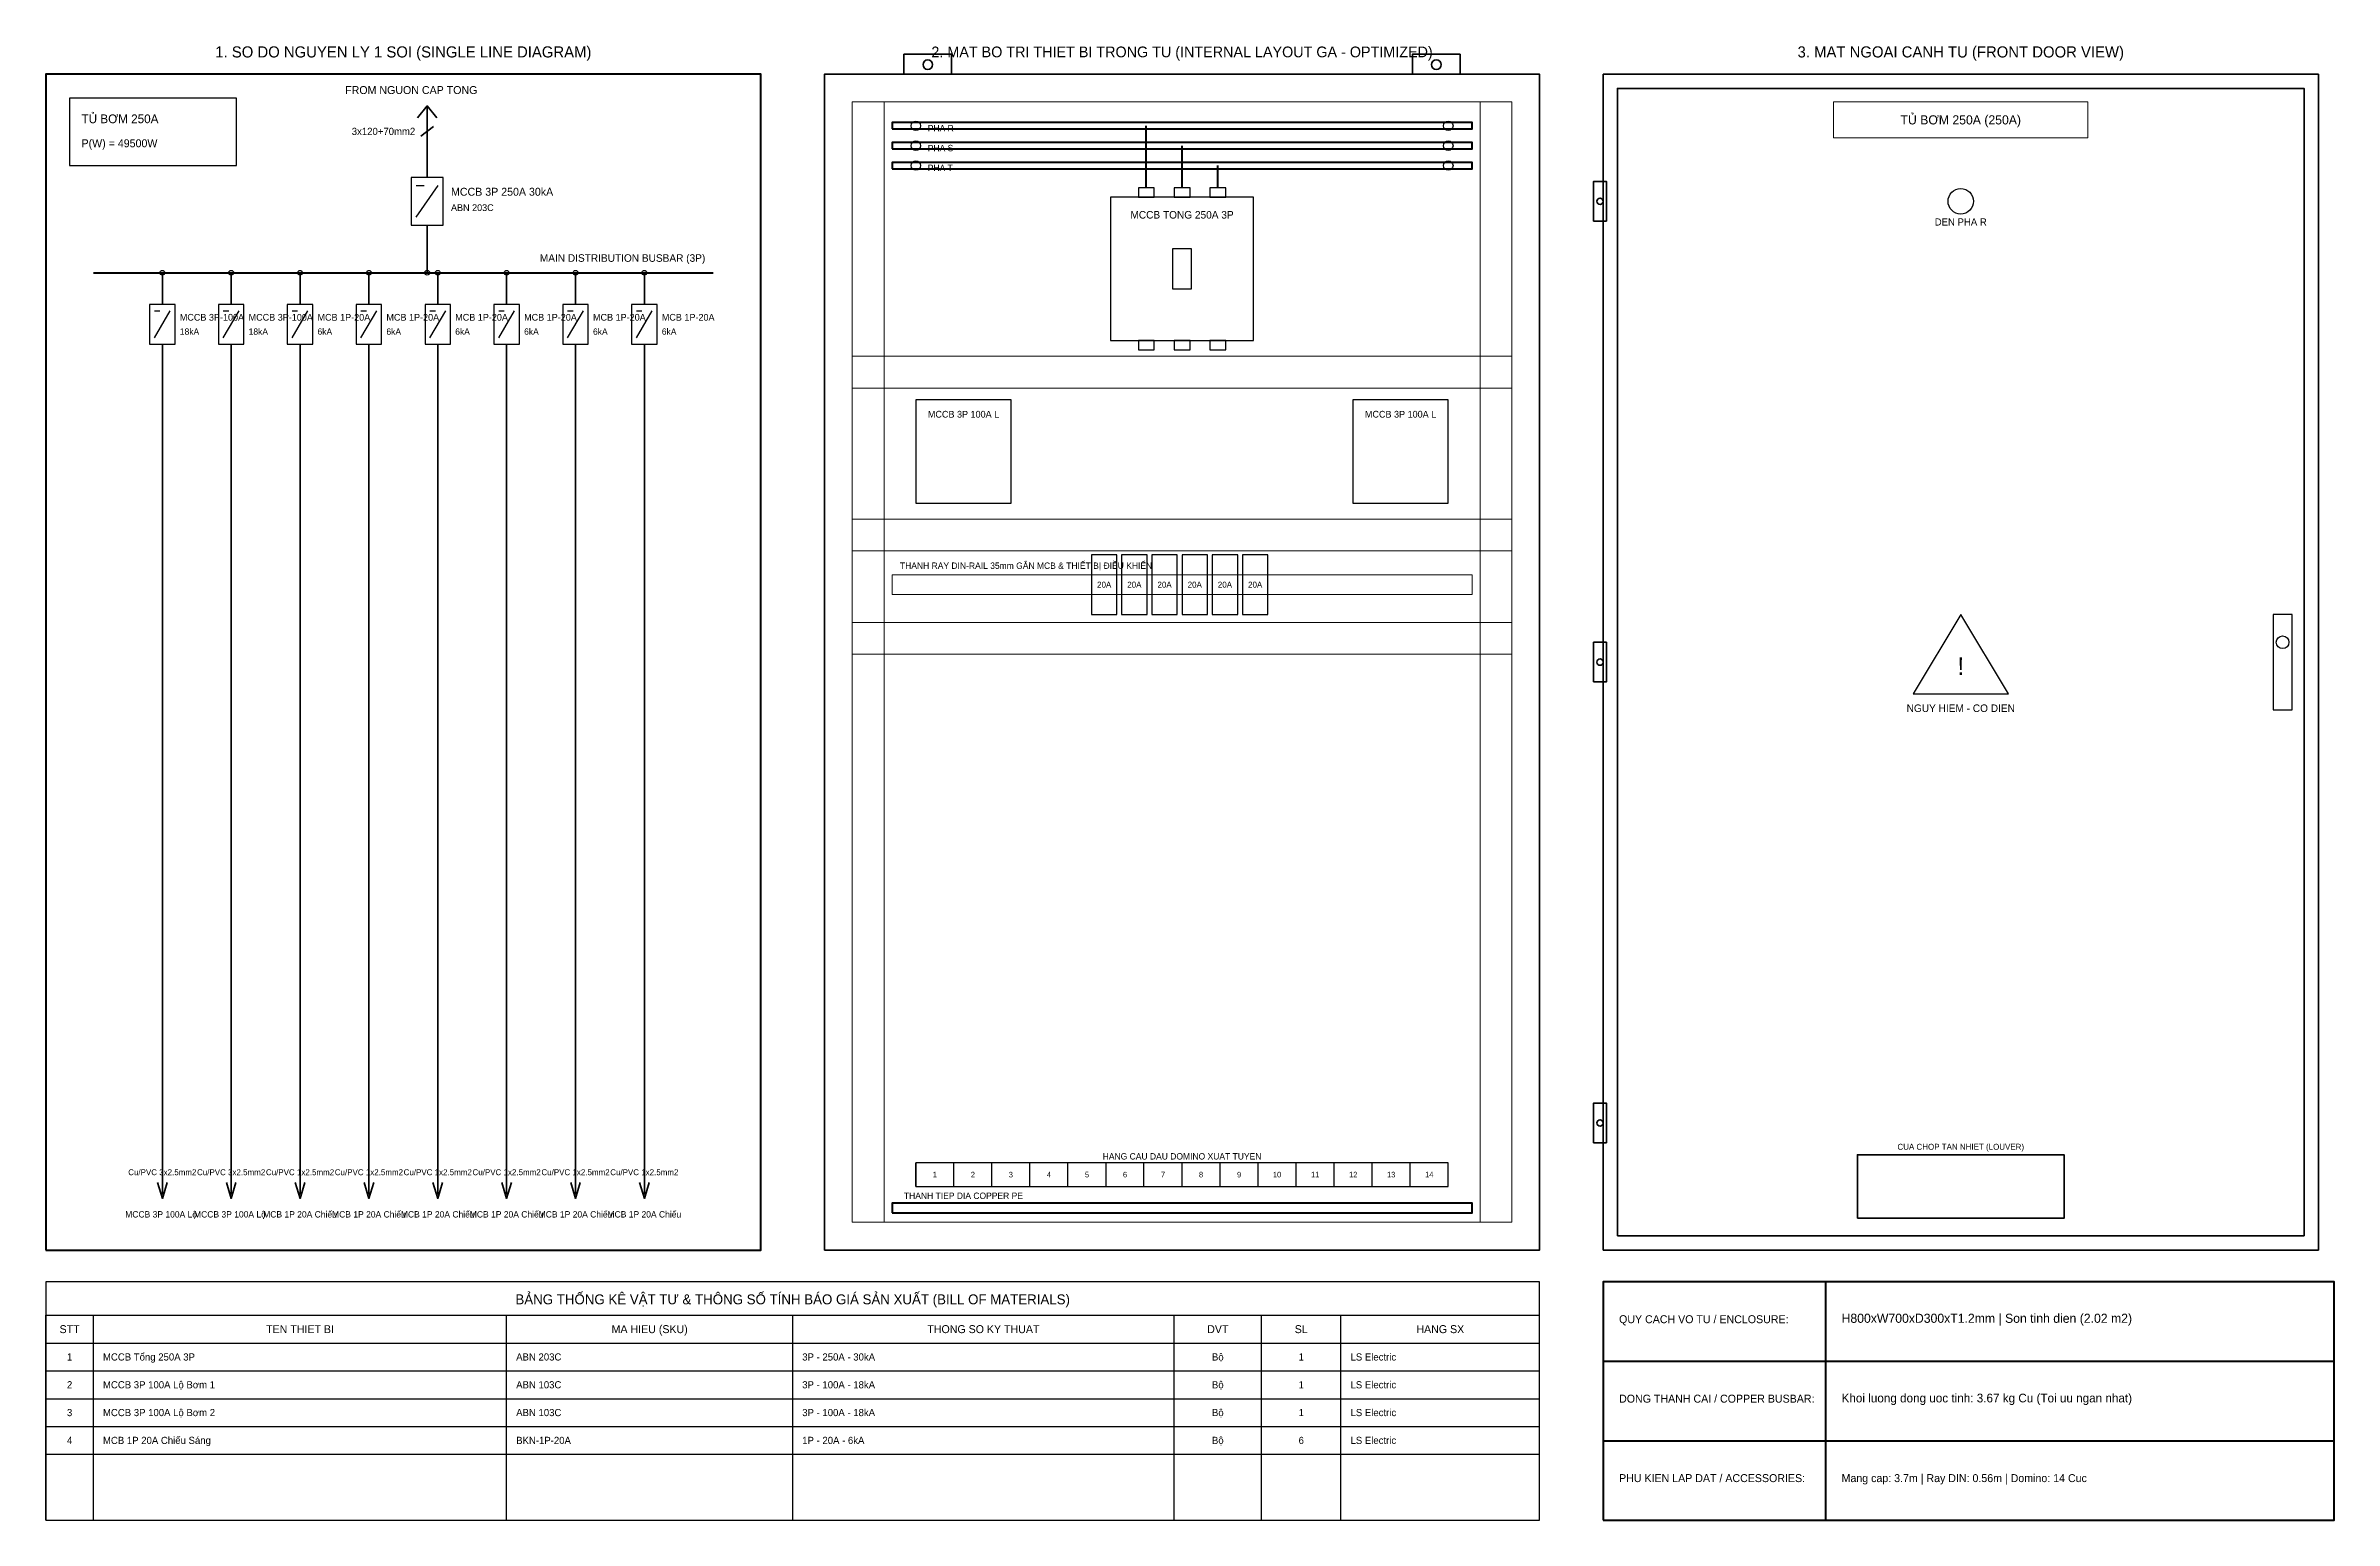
# Model space of a CAD drawing. Header units: metres. Extents: x 60 to 2940, y 40 to 1896.
import ezdxf
from ezdxf.enums import TextEntityAlignment as Align

# ---------------------------------------------------------------- set-up
doc = ezdxf.new("R2010")
doc.units = ezdxf.units.M
for name, color, linetype, lineweight in [('0_BORDER', 5, 'Continuous', 40), ('0_BUSBAR_MAIN', 1, 'Continuous', 50), ('0_DEVICES', 7, 'Continuous', 25), ('0_DUCTS', 8, 'Continuous', 15), ('0_FRAME', 6, 'Continuous', 35), ('0_PLATE', 4, 'Continuous', 20), ('0_SLD_POWER', 3, 'Continuous', 35), ('0_TABLE', 4, 'Continuous', 25), ('0_TEXT', 7, 'Continuous', 18), ('0_TEXT_TITLE', 3, 'Continuous', 30)]:
    doc.layers.add(name, color=color, linetype=linetype, lineweight=lineweight)

msp = doc.modelspace()

# ---------------------------------------------------------------- linework, layer by layer
at = {"layer": '0_BORDER'}
for p, q in [((2300, 40), (2300, 340)), ((2020, 240), (2940, 240)), ((2020, 140), (2940, 140))]:
    msp.add_line(p, q, dxfattribs=at)
for points in [[(60, 380), (960, 380), (960, 1860), (60, 1860), (60, 380)], [(2020, 40), (2940, 40), (2940, 340), (2020, 340), (2020, 40)]]:
    msp.add_lwpolyline(points, close=True, dxfattribs=at)
at = {"layer": '0_BUSBAR_MAIN', "color": 1}
msp.add_line((1445, 1717), (1445, 1795), dxfattribs=at)
at = {"layer": '0_BUSBAR_MAIN', "color": 2}
msp.add_line((1490, 1717), (1490, 1770), dxfattribs=at)
at = {"layer": '0_BUSBAR_MAIN', "color": 3}
msp.add_line((1535, 1717), (1535, 1745), dxfattribs=at)
at = {"layer": '0_BUSBAR_MAIN'}
msp.add_line((120, 1610), (900, 1610), dxfattribs=at)
at = {"layer": '0_BUSBAR_MAIN', "color": 1}
msp.add_lwpolyline([(1125, 1791), (1855, 1791), (1855, 1799), (1125, 1799), (1125, 1791)], close=True, dxfattribs=at)
at = {"layer": '0_BUSBAR_MAIN', "color": 2}
msp.add_lwpolyline([(1125, 1766), (1855, 1766), (1855, 1774), (1125, 1774), (1125, 1766)], close=True, dxfattribs=at)
at = {"layer": '0_BUSBAR_MAIN', "color": 5}
msp.add_lwpolyline([(1125, 1741), (1855, 1741), (1855, 1749), (1125, 1749), (1125, 1741)], close=True, dxfattribs=at)
at = {"layer": '0_BUSBAR_MAIN', "color": 3}
msp.add_lwpolyline([(1125, 427), (1855, 427), (1855, 439), (1125, 439), (1125, 427)], close=True, dxfattribs=at)
at = {"layer": '0_DEVICES'}
for p, q in [((526, 1680), (554, 1720)), ((526, 1720), (536, 1720)), ((196.7, 1528), (216.7, 1562)), ((196.7, 1562), (203.7, 1562)), ((283.3, 1528), (303.3, 1562)), ((283.3, 1562), (290.3, 1562)), ((370, 1528), (390, 1562)), ((370, 1562), (377, 1562)), ((456.7, 1528), (476.7, 1562)), ((456.7, 1562), (463.7, 1562)), ((543.3, 1528), (563.3, 1562)), ((543.3, 1562), (550.3, 1562)), ((630, 1528), (650, 1562)), ((630, 1562), (637, 1562)), ((716.7, 1528), (736.7, 1562)), ((716.7, 1562), (723.7, 1562)), ((803.3, 1528), (823.3, 1562)), ((803.3, 1562), (810.3, 1562)), ((1155, 460), (1155, 490)), ((1202.9, 460), (1202.9, 490)), ((1250.7, 460), (1250.7, 490)), ((1298.6, 460), (1298.6, 490)), ((1346.4, 460), (1346.4, 490)), ((1394.3, 460), (1394.3, 490)), ((1442.1, 460), (1442.1, 490)), ((1490, 460), (1490, 490)), ((1537.9, 460), (1537.9, 490)), ((1585.7, 460), (1585.7, 490)), ((1633.6, 460), (1633.6, 490)), ((1681.4, 460), (1681.4, 490)), ((1729.3, 460), (1729.3, 490)), ((1777.1, 460), (1777.1, 490))]:
    msp.add_line(p, q, dxfattribs=at)
for points in [[(90, 1745), (300, 1745), (300, 1830), (90, 1830), (90, 1745)], [(520, 1670), (560, 1670), (560, 1730), (520, 1730), (520, 1670)], [(1400, 1525), (1580, 1525), (1580, 1705), (1400, 1705), (1400, 1525)], [(1435, 1705), (1455, 1705), (1455, 1717), (1435, 1717), (1435, 1705)], [(1480, 1705), (1500, 1705), (1500, 1717), (1480, 1717), (1480, 1705)], [(1525, 1705), (1545, 1705), (1545, 1717), (1525, 1717), (1525, 1705)], [(1478, 1590), (1502, 1590), (1502, 1640), (1478, 1640), (1478, 1590)], [(190.7, 1520), (222.7, 1520), (222.7, 1570), (190.7, 1570), (190.7, 1520)], [(277.3, 1520), (309.3, 1520), (309.3, 1570), (277.3, 1570), (277.3, 1520)], [(364, 1520), (396, 1520), (396, 1570), (364, 1570), (364, 1520)], [(450.7, 1520), (482.7, 1520), (482.7, 1570), (450.7, 1570), (450.7, 1520)], [(537.3, 1520), (569.3, 1520), (569.3, 1570), (537.3, 1570), (537.3, 1520)], [(624, 1520), (656, 1520), (656, 1570), (624, 1570), (624, 1520)], [(710.7, 1520), (742.7, 1520), (742.7, 1570), (710.7, 1570), (710.7, 1520)], [(797.3, 1520), (829.3, 1520), (829.3, 1570), (797.3, 1570), (797.3, 1520)], [(1435, 1513), (1455, 1513), (1455, 1525), (1435, 1525), (1435, 1513)], [(1480, 1513), (1500, 1513), (1500, 1525), (1480, 1525), (1480, 1513)], [(1525, 1513), (1545, 1513), (1545, 1525), (1525, 1525), (1525, 1513)], [(1155, 1320), (1275, 1320), (1275, 1450), (1155, 1450), (1155, 1320)], [(1705, 1320), (1825, 1320), (1825, 1450), (1705, 1450), (1705, 1320)], [(1376, 1180), (1408, 1180), (1408, 1255), (1376, 1255), (1376, 1180)], [(1414, 1180), (1446, 1180), (1446, 1255), (1414, 1255), (1414, 1180)], [(1452, 1180), (1484, 1180), (1484, 1255), (1452, 1255), (1452, 1180)], [(1490, 1180), (1522, 1180), (1522, 1255), (1490, 1255), (1490, 1180)], [(1528, 1180), (1560, 1180), (1560, 1255), (1528, 1255), (1528, 1180)], [(1566, 1180), (1598, 1180), (1598, 1255), (1566, 1255), (1566, 1180)], [(2863, 1060), (2887, 1060), (2887, 1180), (2863, 1180), (2863, 1060)], [(1155, 460), (1825, 460), (1825, 490), (1155, 490), (1155, 460)]]:
    msp.add_lwpolyline(points, close=True, dxfattribs=at)
at = {"layer": '0_DEVICES', "color": 2}
msp.add_lwpolyline([(2470, 1180), (2410, 1080), (2530, 1080), (2470, 1180)], close=True, dxfattribs=at)
at = {"layer": '0_DEVICES', "color": 1}
for centre, radius in [((1155, 1795), 6), ((1825, 1795), 6), ((1155, 1770), 6), ((1825, 1770), 6), ((1155, 1745), 6), ((1825, 1745), 6), ((2470, 1700), 16)]:
    msp.add_circle(centre, radius, dxfattribs=at)
at = {"layer": '0_DEVICES'}
for centre, radius in [((206.7, 1610), 3), ((293.3, 1610), 3), ((380, 1610), 3), ((466.7, 1610), 3), ((540, 1610), 3), ((553.3, 1610), 3), ((640, 1610), 3), ((726.7, 1610), 3), ((813.3, 1610), 3), ((2875, 1145), 8)]:
    msp.add_circle(centre, radius, dxfattribs=at)
at = {"layer": '0_DUCTS'}
for points in [[(1075, 415), (1115, 415), (1115, 1825), (1075, 1825), (1075, 415)], [(1865, 415), (1905, 415), (1905, 1825), (1865, 1825), (1865, 415)], [(1075, 1465), (1905, 1465), (1905, 1505), (1075, 1505), (1075, 1465)], [(1075, 1260), (1905, 1260), (1905, 1300), (1075, 1300), (1075, 1260)], [(1075, 1130), (1905, 1130), (1905, 1170), (1075, 1170), (1075, 1130)]]:
    msp.add_lwpolyline(points, close=True, dxfattribs=at)
at = {"layer": '0_FRAME'}
for points in [[(1140, 1860), (1200, 1860), (1200, 1885), (1140, 1885), (1140, 1860)], [(1780, 1860), (1840, 1860), (1840, 1885), (1780, 1885), (1780, 1860)], [(1040, 380), (1940, 380), (1940, 1860), (1040, 1860), (1040, 380)], [(2020, 380), (2920, 380), (2920, 1860), (2020, 1860), (2020, 380)], [(2038, 398), (2902, 398), (2902, 1842), (2038, 1842), (2038, 398)], [(2008, 1675), (2024, 1675), (2024, 1725), (2008, 1725), (2008, 1675)], [(2008, 1095), (2024, 1095), (2024, 1145), (2008, 1145), (2008, 1095)], [(2008, 515), (2024, 515), (2024, 565), (2008, 565), (2008, 515)], [(2340, 420), (2600, 420), (2600, 500), (2340, 500), (2340, 420)]]:
    msp.add_lwpolyline(points, close=True, dxfattribs=at)
for centre, radius in [((1170, 1872), 6), ((1810, 1872), 6), ((2016, 1700), 4), ((2016, 1120), 4), ((2016, 540), 4)]:
    msp.add_circle(centre, radius, dxfattribs=at)
at = {"layer": '0_PLATE'}
for points in [[(1075, 415), (1905, 415), (1905, 1825), (1075, 1825), (1075, 415)], [(2310, 1780), (2630, 1780), (2630, 1825), (2310, 1825), (2310, 1780)], [(1125, 1205), (1855, 1205), (1855, 1230), (1125, 1230), (1125, 1205)]]:
    msp.add_lwpolyline(points, close=True, dxfattribs=at)
at = {"layer": '0_SLD_POWER'}
for p, q in [((540, 1820), (540, 1755)), ((532, 1782), (548, 1794)), ((540, 1755), (540, 1730)), ((540, 1670), (540, 1610)), ((206.7, 1610), (206.7, 1570)), ((293.3, 1610), (293.3, 1570)), ((380, 1610), (380, 1570)), ((466.7, 1610), (466.7, 1570)), ((553.3, 1610), (553.3, 1570)), ((640, 1610), (640, 1570)), ((726.7, 1610), (726.7, 1570)), ((813.3, 1610), (813.3, 1570)), ((206.7, 1520), (206.7, 450)), ((293.3, 1520), (293.3, 450)), ((380, 1520), (380, 450)), ((466.7, 1520), (466.7, 450)), ((553.3, 1520), (553.3, 450)), ((640, 1520), (640, 450)), ((726.7, 1520), (726.7, 450)), ((813.3, 1520), (813.3, 450))]:
    msp.add_line(p, q, dxfattribs=at)
for points in [[(528, 1805), (540, 1820), (552, 1805)], [(200.7, 465), (206.7, 445), (212.7, 465)], [(287.3, 465), (293.3, 445), (299.3, 465)], [(374, 465), (380, 445), (386, 465)], [(460.7, 465), (466.7, 445), (472.7, 465)], [(547.3, 465), (553.3, 445), (559.3, 465)], [(634, 465), (640, 445), (646, 465)], [(720.7, 465), (726.7, 445), (732.7, 465)], [(807.3, 465), (813.3, 445), (819.3, 465)]]:
    msp.add_lwpolyline(points, dxfattribs=at)
at = {"layer": '0_TABLE'}
for p, q in [((60, 298), (1940, 298)), ((60, 40), (60, 298)), ((120, 40), (120, 298)), ((640, 40), (640, 298)), ((1000, 40), (1000, 298)), ((1480, 40), (1480, 298)), ((1590, 40), (1590, 298)), ((1690, 40), (1690, 298)), ((60, 263), (1940, 263)), ((60, 228), (1940, 228)), ((60, 193), (1940, 193)), ((60, 158), (1940, 158)), ((60, 123), (1940, 123))]:
    msp.add_line(p, q, dxfattribs=at)
msp.add_lwpolyline([(60, 40), (1940, 40), (1940, 340), (60, 340), (60, 40)], close=True, dxfattribs=at)

# ---------------------------------------------------------------- texts
at = {"layer": '0_TEXT'}
msp.add_text('FROM NGUON CAP TONG', height=10, dxfattribs=at).set_placement((520, 1832), align=Align.BOTTOM_CENTER)
msp.add_text('3x120+70mm2', height=9, dxfattribs=at).set_placement((525, 1788), align=Align.MIDDLE_RIGHT)
for s, height, p in [('PHA R', 8, (1170, 1792)), ('PHA S', 8, (1170, 1767)), ('PHA T', 8, (1170, 1742)), ('ABN 203C', 8.5, (570, 1692)), ('18kA', 8, (228.7, 1536)), ('18kA', 8, (315.3, 1536)), ('6kA', 8, (402, 1536)), ('6kA', 8, (488.7, 1536)), ('6kA', 8, (575.3, 1536)), ('6kA', 8, (662, 1536)), ('6kA', 8, (748.7, 1536)), ('6kA', 8, (835.3, 1536)), ('MCCB Tổng 250A 3P', 9, (132, 245.5)), ('ABN 203C', 9, (652, 245.5)), ('3P - 250A - 30kA', 9, (1012, 245.5)), ('LS Electric', 9, (1702, 245.5)), ('MCCB 3P 100A Lộ Bơm 1', 9, (132, 210.5)), ('ABN 103C', 9, (652, 210.5)), ('3P - 100A - 18kA', 9, (1012, 210.5)), ('LS Electric', 9, (1702, 210.5)), ('MCCB 3P 100A Lộ Bơm 2', 9, (132, 175.5)), ('ABN 103C', 9, (652, 175.5)), ('3P - 100A - 18kA', 9, (1012, 175.5)), ('LS Electric', 9, (1702, 175.5)), ('MCB 1P 20A Chiếu Sáng', 9, (132, 140.5)), ('BKN-1P-20A', 9, (652, 140.5)), ('1P - 20A - 6kA', 9, (1012, 140.5)), ('LS Electric', 9, (1702, 140.5))]:
    msp.add_text(s, height=height, dxfattribs=at).set_placement(p, align=Align.MIDDLE_LEFT)
for s, height, p in [('P(W) = 49500W', 10, (105, 1765)), ('THANH RAY DIN-RAIL 35mm GẮN MCB & THIẾT BỊ ĐIỀU KHIỂN', 8, (1135, 1235)), ('THANH TIEP DIA COPPER PE', 8, (1140, 442)), ('QUY CACH VO TU / ENCLOSURE:', 10, (2040, 285)), ('DONG THANH CAI / COPPER BUSBAR:', 10, (2040, 185)), ('PHU KIEN LAP DAT / ACCESSORIES:', 10, (2040, 85)), ('Mang cap: 3.7m | Ray DIN: 0.56m | Domino: 14 Cuc', 10, (2320, 85))]:
    msp.add_text(s, height=height, dxfattribs=at).set_placement(p, align=Align.BOTTOM_LEFT)
for s, height, p in [('DEN PHA R', 9, (2470, 1674)), ('MCCB 3P 100A L', 8.5, (1215, 1432)), ('MCCB 3P 100A L', 8.5, (1765, 1432)), ('20A', 7.5, (1392, 1217.5)), ('20A', 7.5, (1430, 1217.5)), ('20A', 7.5, (1468, 1217.5)), ('20A', 7.5, (1506, 1217.5)), ('20A', 7.5, (1544, 1217.5)), ('20A', 7.5, (1582, 1217.5)), ('HANG CAU DAU DOMINO XUAT TUYEN', 8, (1490, 498)), ('CUA CHOP TAN NHIET (LOUVER)', 7.5, (2470, 510)), ('Cu/PVC 3x2.5mm2', 7.5, (206.7, 478)), ('Cu/PVC 3x2.5mm2', 7.5, (293.3, 478)), ('Cu/PVC 1x2.5mm2', 7.5, (380, 478)), ('Cu/PVC 1x2.5mm2', 7.5, (466.7, 478)), ('Cu/PVC 1x2.5mm2', 7.5, (553.3, 478)), ('Cu/PVC 1x2.5mm2', 7.5, (640, 478)), ('Cu/PVC 1x2.5mm2', 7.5, (726.7, 478)), ('Cu/PVC 1x2.5mm2', 7.5, (813.3, 478)), ('1', 7, (1178.9, 475)), ('2', 7, (1226.8, 475)), ('3', 7, (1274.6, 475)), ('4', 7, (1322.5, 475)), ('5', 7, (1370.4, 475)), ('6', 7, (1418.2, 475)), ('7', 7, (1466.1, 475)), ('8', 7, (1513.9, 475)), ('9', 7, (1561.8, 475)), ('10', 7, (1609.6, 475)), ('11', 7, (1657.5, 475)), ('12', 7, (1705.4, 475)), ('13', 7, (1753.2, 475)), ('14', 7, (1801.1, 475)), ('MCCB 3P 100A Lộ ', 8, (206.7, 425)), ('MCCB 3P 100A Lộ ', 8, (293.3, 425)), ('MCB 1P 20A Chiếu', 8, (380, 425)), ('MCB 1P 20A Chiếu', 8, (466.7, 425)), ('MCB 1P 20A Chiếu', 8, (553.3, 425)), ('MCB 1P 20A Chiếu', 8, (640, 425)), ('MCB 1P 20A Chiếu', 8, (726.7, 425)), ('MCB 1P 20A Chiếu', 8, (813.3, 425)), ('1', 9, (90, 245.5)), ('Bộ', 9, (1535, 245.5)), ('1', 9, (1640, 245.5)), ('2', 9, (90, 210.5)), ('Bộ', 9, (1535, 210.5)), ('1', 9, (1640, 210.5)), ('3', 9, (90, 175.5)), ('Bộ', 9, (1535, 175.5)), ('1', 9, (1640, 175.5)), ('4', 9, (90, 140.5)), ('Bộ', 9, (1535, 140.5)), ('6', 9, (1640, 140.5))]:
    msp.add_text(s, height=height, dxfattribs=at).set_placement(p, align=Align.MIDDLE_CENTER)
at = {"layer": '0_TEXT_TITLE'}
for s, height, p in [('1. SO DO NGUYEN LY 1 SOI (SINGLE LINE DIAGRAM)', 14, (510, 1888)), ('2. MAT BO TRI THIET BI TRONG TU (INTERNAL LAYOUT GA - OPTIMIZED)', 13.5, (1490, 1888)), ('3. MAT NGOAI CANH TU (FRONT DOOR VIEW)', 14, (2470, 1888)), ('TỦ BƠM 250A (250A)', 11.5, (2470, 1802.5)), ('MCCB TONG 250A 3P', 9.5, (1490, 1683)), ('BẢNG THỐNG KÊ VẬT TƯ & THÔNG SỐ TÍNH BÁO GIÁ SẢN XUẤT (BILL OF MATERIALS)', 12.5, (1000, 318)), ('STT', 10, (90, 280.5)), ('TEN THIET BI', 10, (380, 280.5)), ('MA HIEU (SKU)', 10, (820, 280.5)), ('THONG SO KY THUAT', 10, (1240, 280.5)), ('DVT', 10, (1535, 280.5)), ('SL', 10, (1640, 280.5)), ('HANG SX', 10, (1815, 280.5))]:
    msp.add_text(s, height=height, dxfattribs=at).set_placement(p, align=Align.MIDDLE_CENTER)
for s, height, p in [('TỦ BƠM 250A', 11, (105, 1795)), ('H800xW700xD300xT1.2mm | Son tinh dien (2.02 m2)', 11.5, (2320, 285)), ('Khoi luong dong uoc tinh: 3.67 kg Cu (Toi uu ngan nhat)', 11, (2320, 185))]:
    msp.add_text(s, height=height, dxfattribs=at).set_placement(p, align=Align.BOTTOM_LEFT)
for s, height, p in [('MCCB 3P 250A 30kA', 10, (570, 1712)), ('MCCB 3P-100A', 8.5, (228.7, 1554)), ('MCCB 3P-100A', 8.5, (315.3, 1554)), ('MCB 1P-20A', 8.5, (402, 1554)), ('MCB 1P-20A', 8.5, (488.7, 1554)), ('MCB 1P-20A', 8.5, (575.3, 1554)), ('MCB 1P-20A', 8.5, (662, 1554)), ('MCB 1P-20A', 8.5, (748.7, 1554)), ('MCB 1P-20A', 8.5, (835.3, 1554))]:
    msp.add_text(s, height=height, dxfattribs=at).set_placement(p, align=Align.MIDDLE_LEFT)
msp.add_text('MAIN DISTRIBUTION BUSBAR (3P)', height=9.5, dxfattribs=at).set_placement((890, 1621), align=Align.BOTTOM_RIGHT)
at = {"layer": '0_TEXT_TITLE', "color": 2}
for s, height, p in [('!', 22, (2470, 1115)), ('NGUY HIEM - CO DIEN', 9.5, (2470, 1062))]:
    msp.add_text(s, height=height, dxfattribs=at).set_placement(p, align=Align.MIDDLE_CENTER)

doc.saveas('drawing.dxf')
